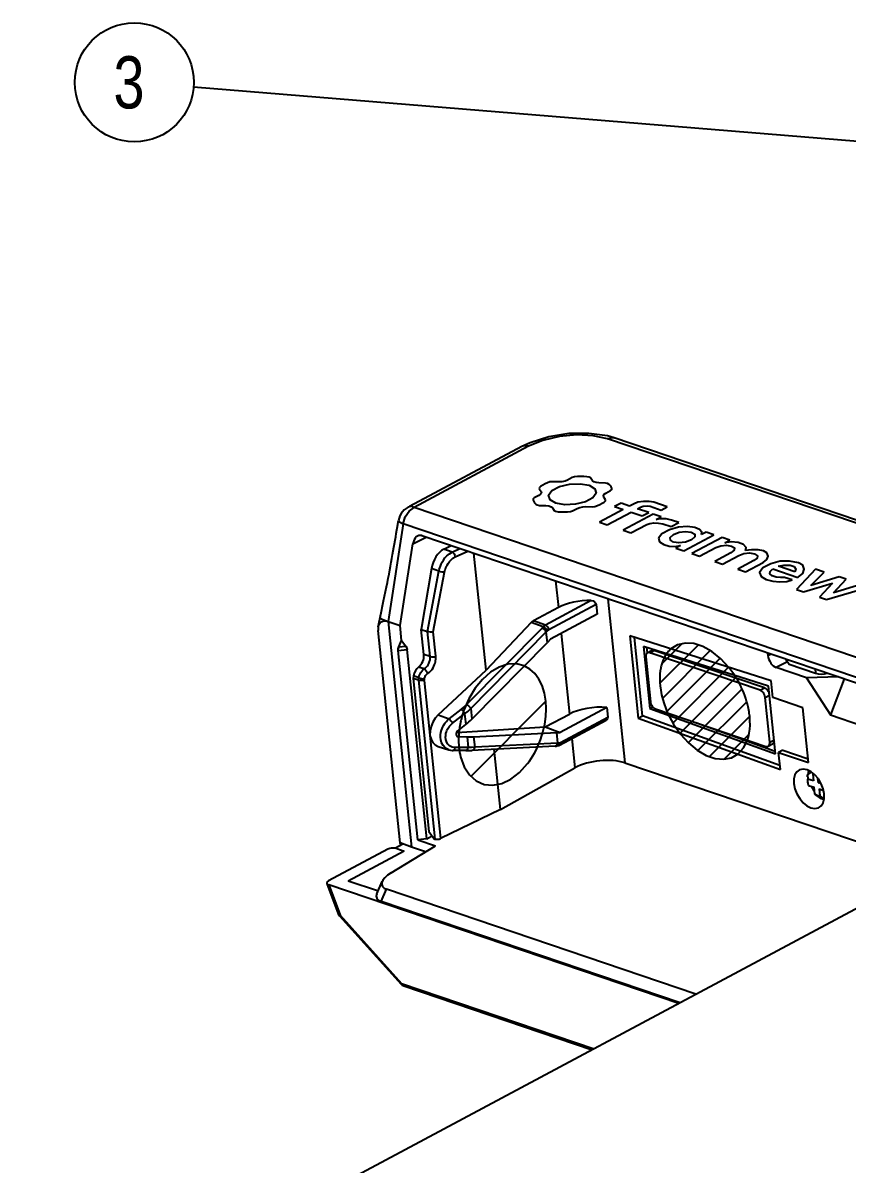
# Model space of a CAD drawing. Header units: millimetres. Extents: x 0 to 594, y 0 to 420.
# Drawn here: x 100.6 to 140.1, y 234.7 to 289.3 of the extents above; entities that cross this region are included whole.
import ezdxf

# ---------------------------------------------------------------- set-up
doc = ezdxf.new("R2010")
doc.units = ezdxf.units.MM
doc.header["$LTSCALE"] = 32.67
doc.layers.get('0').update_dxf_attribs({"linetype": 'CONTINUOUS'})
doc.layers.add('ASSEM_MEM', color=7, linetype='CONTINUOUS')
doc.styles.get("Standard").update_dxf_attribs({"font": 'txt', "width": 0.8})
doc.dimstyles.get("Standard").update_dxf_attribs({"dimtxt": 2.5, "dimasz": 3, "dimexe": 1.5, "dimexo": 1.2, "dimtad": 1, "dimdsep": 46, "dimtxsty": 'STANDARD', "dimblk": '_FILLED', "dimblk1": '_FILLED', "dimblk2": '_FILLED', "dimcen": 0.09, "dimazin": 2, "dimtol": 1, "dimtp": 0.01, "dimtm": 0.01, "dimtfac": 1, "dimtofl": 0, "dimtmove": 0, "dimatfit": 3, "dimldrblk": '_FILLED', "dimfxl": 1, "dimtolj": 1, "dimarcsym": 0})

# ---------------------------------------------------------------- blocks, each defined once
blk = doc.blocks.new('_FILLED')
at = {"color": 0, "linetype": 'BYBLOCK'}
blk.add_solid([(0, 0), (-1, 0.167), (-1, -0.167)], dxfattribs=at)
blk = doc.blocks.new('BALLOON_BL7', base_point=(105.974, 286.495))
at = {"color": 7, "linetype": 'CONTINUOUS'}
blk.add_circle((105.974, 286.495), 2.851, dxfattribs=at)
at = {"color": 7, "linetype": 'CONTINUOUS', "insert": (104.974, 287.745), "char_height": 2.5, "width": 2, "attachment_point": 1, "line_spacing_factor": 0.9}
blk.add_mtext('3', dxfattribs=at)

msp = doc.modelspace()

# ---------------------------------------------------------------- linework, layer by layer
at = {"layer": 'ASSEM_MEM', "color": 7, "linetype": 'CONTINUOUS'}
for p, q in [((124.544, 269.051), (119.161, 266.174)), ((124.862, 269.063), (119.38, 266.133)), ((151.863, 261.538), (128.635, 269.418)), ((152.176, 261.584), (128.966, 269.458)), ((126.318, 267.358), (126.003, 267.366)), ((126.955, 267.564), (126.729, 267.443)), ((127.923, 267.412), (127.833, 267.542)), ((125.377, 267.082), (125.373, 267.029)), ((125.373, 267.029), (125.462, 266.9)), ((128.545, 267.3), (128.229, 267.308)), ((128.566, 266.82), (128.792, 266.941)), ((125.358, 266.71), (125.132, 266.59)), ((128.551, 266.501), (128.462, 266.63)), ((129.29, 266.337), (128.981, 266.172)), ((129.701, 266.198), (129.29, 266.337)), ((129.913, 266.311), (129.701, 266.198)), ((131.505, 266.162), (130.86, 266.38)), ((118.956, 265.679), (119.137, 265.954)), ((119.137, 265.954), (119.38, 266.133)), ((144.591, 257.58), (119.38, 266.133)), ((125.379, 266.23), (125.695, 266.222)), ((126.001, 266.118), (126.091, 265.989)), ((126.969, 265.966), (127.195, 266.087)), ((127.605, 266.173), (127.921, 266.165)), ((129.391, 266.032), (128.251, 265.423)), ((128.629, 265.294), (129.77, 265.904)), ((128.981, 266.172), (129.391, 266.032)), ((130.837, 265.812), (129.387, 265.037)), ((129.77, 265.904), (130.305, 265.722)), ((130.079, 266.069), (130.22, 266.144)), ((130.615, 265.888), (130.079, 266.069)), ((130.305, 265.722), (130.615, 265.888)), ((130.683, 266.185), (131.212, 266.005)), ((131.213, 265.685), (130.837, 265.812)), ((131.212, 266.005), (131.505, 266.162)), ((118.856, 265.354), (118.131, 260.664)), ((118.523, 264.88), (118.594, 265.307)), ((118.856, 265.354), (118.956, 265.679)), ((143.739, 256.913), (118.856, 265.354)), ((128.251, 265.423), (128.629, 265.294)), ((129.762, 264.91), (130.525, 265.317)), ((130.969, 265.555), (131.213, 265.685)), ((131.292, 265.348), (131.691, 265.212)), ((131.691, 265.212), (132.055, 265.407)), ((132.055, 265.407), (131.706, 265.525)), ((119.317, 264.39), (119.958, 264.712)), ((119.755, 264.781), (143.703, 256.657)), ((129.387, 265.037), (129.762, 264.91)), ((132.292, 264.051), (133.743, 264.827)), ((134.128, 264.696), (132.678, 263.921)), ((133.364, 264.955), (133.146, 264.838)), ((133.743, 264.827), (133.364, 264.955)), ((134.504, 264.568), (134.128, 264.696)), ((118.703, 260.47), (119.317, 264.39)), ((120.802, 264.129), (121.145, 264.31)), ((121.203, 263.993), (120.802, 264.129)), ((121.203, 263.993), (121.573, 264.164)), ((132.146, 264.301), (131.917, 264.179)), ((131.917, 264.179), (132.292, 264.051)), ((133.053, 263.793), (133.827, 264.207)), ((134.26, 264.438), (134.504, 264.568)), ((121.352, 263.759), (121.951, 264.036)), ((122.825, 258.339), (122.246, 263.936)), ((132.678, 263.921), (133.053, 263.793)), ((134.552, 263.961), (133.778, 263.547)), ((133.778, 263.547), (134.156, 263.419)), ((134.156, 263.419), (134.93, 263.833)), ((135.655, 263.587), (134.881, 263.173)), ((120.208, 263.207), (119.721, 260.289)), ((120.021, 260.188), (120.568, 263.085)), ((120.568, 263.085), (120.208, 263.207)), ((120.294, 260.174), (120.835, 263.036)), ((134.881, 263.173), (135.259, 263.045)), ((135.259, 263.045), (136.105, 263.497)), ((136.566, 263.183), (137.755, 262.779)), ((137.611, 263.049), (136.83, 263.314)), ((138.604, 263.177), (137.701, 262.207)), ((138.387, 262.4), (139.015, 263.038)), ((139.015, 263.038), (138.604, 263.177)), ((126.157, 262.609), (126.288, 261.345)), ((137.496, 262.657), (137.124, 262.783)), ((137.755, 262.779), (137.795, 262.801)), ((138.033, 262.094), (139.42, 262.505)), ((139.742, 262.801), (138.387, 262.4)), ((139.42, 262.505), (138.793, 261.836)), ((139.466, 262.041), (140.077, 262.688)), ((140.775, 262.441), (139.466, 262.041)), ((140.077, 262.688), (139.742, 262.801)), ((137.701, 262.207), (138.033, 262.094)), ((139.133, 261.721), (141.142, 262.317)), ((126.288, 261.345), (125.094, 260.707)), ((127.864, 261.672), (125.67, 260.5)), ((128.096, 261.484), (125.829, 260.273)), ((128.096, 261.484), (128.145, 261.015)), ((128.661, 261.76), (129.474, 253.899)), ((138.793, 261.836), (139.133, 261.721)), ((117.661, 260.419), (117.753, 260.855)), ((117.753, 260.855), (117.817, 261.158)), ((128.145, 261.015), (125.91, 259.82)), ((117.662, 260.419), (117.653, 260.238)), ((118.009, 260.71), (118.131, 260.664)), ((118.131, 260.665), (119.249, 249.86)), ((118.131, 260.664), (118.703, 260.47)), ((118.777, 259.753), (118.703, 260.47)), ((119.846, 259.087), (119.721, 260.289)), ((119.721, 260.289), (120.021, 260.188)), ((121.887, 256.684), (125.507, 260.356)), ((124.984, 260.621), (122.825, 258.339)), ((125.563, 260.416), (124.984, 260.621)), ((125.67, 260.5), (125.094, 260.707)), ((125.563, 260.416), (125.507, 260.356)), ((118.706, 250.069), (117.653, 260.238)), ((118.64, 259.448), (118.777, 259.753)), ((118.777, 259.753), (118.986, 259.479)), ((120.146, 258.985), (120.022, 260.187)), ((120.415, 259.004), (120.294, 260.174)), ((122.09, 256.493), (125.71, 260.165)), ((125.768, 260.225), (125.71, 260.164)), ((125.762, 259.664), (125.71, 260.164)), ((125.91, 259.82), (125.762, 259.664)), ((126.417, 260.092), (126.817, 256.234)), ((129.707, 259.979), (130.116, 256.034)), ((136.484, 257.823), (129.707, 259.979)), ((130.324, 256.145), (129.934, 259.907)), ((118.618, 259.286), (119.044, 259.325)), ((119.557, 250.216), (118.618, 259.286)), ((118.64, 259.448), (118.986, 259.479)), ((119.983, 250.259), (119.044, 259.325)), ((122.143, 255.986), (125.762, 259.664)), ((130.359, 259.472), (130.667, 256.496)), ((136.351, 257.566), (130.359, 259.472)), ((130.51, 259.424), (130.537, 259.159)), ((130.548, 259.166), (130.756, 259.277)), ((130.662, 259.171), (130.869, 259.282)), ((135.952, 257.376), (130.662, 259.171)), ((136.16, 257.487), (130.869, 259.282)), ((131.152, 257.706), (133, 259.554)), ((131.242, 258.636), (132.222, 259.616)), ((131.273, 256.987), (133.567, 259.281)), ((136.311, 259.165), (136.325, 259.031)), ((120.146, 258.985), (119.846, 259.087)), ((130.475, 258.974), (130.698, 256.822)), ((131.488, 256.362), (134.04, 258.914)), ((136.476, 259.108), (136.325, 259.031)), ((137.264, 258.735), (136.728, 258.462)), ((137.165, 258.875), (137.346, 258.619)), ((137.346, 258.619), (138.607, 258.192)), ((119.86, 258.396), (119.594, 258.487)), ((120.526, 256.192), (122.825, 258.339)), ((131.77, 255.804), (134.446, 258.48)), ((138.173, 257.972), (136.728, 258.462)), ((138.586, 258.393), (138.607, 258.192)), ((119.349, 258.058), (119.33, 257.945)), ((119.33, 257.945), (120.09, 250.603)), ((119.582, 257.86), (119.33, 257.945)), ((119.602, 257.972), (119.349, 258.058)), ((119.581, 257.86), (119.602, 257.972)), ((119.582, 257.86), (120.37, 250.248)), ((119.854, 257.846), (119.869, 257.923)), ((119.854, 257.846), (120.638, 250.27)), ((132.109, 255.303), (134.795, 257.989)), ((136.686, 254.327), (136.351, 257.566)), ((136.567, 257.02), (136.484, 257.823)), ((139.708, 258.012), (138.173, 257.972)), ((138.173, 257.972), (139.322, 256.198)), ((139.973, 257.922), (139.322, 256.198)), ((132.506, 254.86), (135.086, 257.44)), ((135.952, 257.376), (136.16, 257.487)), ((136.195, 257.034), (136.395, 257.141)), ((136.418, 254.882), (136.195, 257.034)), ((137.997, 256.535), (136.567, 257.02)), ((121.05, 256.006), (121.628, 256.454)), ((122.09, 253.25), (125.684, 256.844)), ((122.09, 256.493), (122.143, 255.986)), ((128.607, 256.549), (126.372, 255.355)), ((128.607, 256.549), (128.655, 256.08)), ((130.805, 256.57), (130.667, 256.496)), ((130.667, 256.496), (136.686, 254.327)), ((130.804, 256.581), (130.805, 256.57)), ((130.805, 256.57), (130.819, 256.565)), ((130.94, 256.481), (136.231, 254.686)), ((132.967, 254.481), (135.313, 256.827)), ((138.269, 253.908), (137.997, 256.535)), ((120.526, 256.192), (121.05, 256.006)), ((121.221, 255.8), (121.799, 256.248)), ((121.674, 256.146), (121.667, 256.118)), ((121.799, 256.248), (121.852, 255.728)), ((125.657, 255.614), (126.817, 256.234)), ((126.34, 254.741), (128.576, 255.936)), ((126.389, 254.868), (128.655, 256.08)), ((130.116, 256.034), (130.324, 256.145)), ((130.116, 256.034), (136.923, 253.581)), ((136.903, 253.774), (130.324, 256.145)), ((133.516, 254.189), (135.453, 256.126)), ((139.322, 256.198), (140.809, 255.693)), ((121.411, 255.357), (125.657, 255.614)), ((121.462, 255.421), (121.852, 255.728)), ((121.541, 255.497), (121.539, 255.482)), ((121.545, 255.528), (121.541, 255.497)), ((122.229, 255.15), (126.209, 255.345)), ((125.657, 255.614), (126.372, 255.355)), ((126.209, 255.345), (126.372, 255.355)), ((126.261, 254.845), (126.209, 255.345)), ((132.872, 255.825), (136.673, 254.456)), ((121.455, 255.159), (121.49, 255.152)), ((121.49, 255.152), (121.913, 255.145)), ((121.913, 255.145), (121.967, 254.625)), ((122.229, 255.15), (122.282, 254.643)), ((126.261, 254.844), (122.282, 254.643)), ((126.238, 254.774), (126.26, 254.844)), ((126.261, 254.845), (126.325, 254.849)), ((126.303, 254.78), (126.263, 254.727)), ((126.325, 254.849), (126.303, 254.78)), ((126.938, 255.06), (127.084, 253.655)), ((134.237, 254.071), (135.419, 255.253)), ((136.344, 254.69), (136.552, 254.801)), ((136.418, 254.882), (136.618, 254.989)), ((120.524, 254.684), (121.036, 254.524)), ((121.856, 254.488), (121.232, 254.494)), ((121.967, 254.625), (121.342, 254.63)), ((121.856, 254.488), (122.15, 254.494)), ((126.13, 254.694), (122.15, 254.494)), ((123.516, 251.663), (123.218, 254.548)), ((126.13, 254.694), (126.131, 254.694)), ((126.131, 254.694), (126.194, 254.698)), ((126.211, 254.701), (126.194, 254.698)), ((126.263, 254.727), (126.211, 254.701)), ((137.047, 254.504), (136.839, 254.393)), ((136.923, 253.581), (136.839, 254.393)), ((136.839, 254.393), (138.269, 253.908)), ((137.047, 254.504), (138.25, 254.096)), ((129.474, 253.899), (144.248, 248.887)), ((123.516, 251.663), (127.084, 253.655)), ((138.393, 253.471), (138.201, 253.566)), ((138.217, 253.226), (138.218, 253.33)), ((138.218, 253.33), (138.39, 253.442)), ((138.234, 253.187), (138.243, 253.117)), ((138.262, 253.457), (138.257, 253.374)), ((138.28, 253.527), (138.262, 253.457)), ((138.578, 253.32), (138.393, 253.471)), ((138.473, 253.36), (138.508, 253.028)), ((138.744, 253.124), (138.578, 253.32)), ((138.746, 252.947), (138.725, 253.146)), ((138.24, 252.979), (138.238, 253.002)), ((138.508, 253.028), (138.243, 253.117)), ((138.274, 252.819), (138.539, 252.729)), ((138.4, 252.774), (138.528, 252.557)), ((138.486, 252.747), (138.549, 252.629)), ((138.573, 252.397), (138.539, 252.729)), ((138.879, 252.895), (138.744, 253.124)), ((138.746, 252.947), (138.823, 252.99)), ((138.874, 252.903), (138.746, 252.947)), ((138.777, 252.649), (138.811, 252.317)), ((138.777, 252.649), (138.989, 252.576)), ((138.974, 252.651), (138.879, 252.895)), ((139.024, 252.406), (138.974, 252.651)), ((138.654, 252.35), (138.573, 252.397)), ((138.65, 252.338), (138.573, 252.397)), ((138.729, 252.277), (138.65, 252.338)), ((138.734, 252.323), (138.654, 252.35)), ((138.81, 252.215), (138.729, 252.277)), ((138.811, 252.317), (138.734, 252.323)), ((138.899, 252.171), (138.81, 252.215)), ((138.811, 252.317), (138.895, 252.254)), ((138.895, 252.254), (138.982, 252.191)), ((138.973, 251.983), (139.023, 252.178)), ((139.023, 252.178), (139.024, 252.406)), ((123.516, 251.663), (120.638, 250.27)), ((120.09, 250.603), (120.332, 250.261)), ((118.275, 248.626), (120.408, 249.927)), ((118.461, 249.813), (118.842, 250.017)), ((118.727, 249.988), (118.706, 250.069)), ((119.249, 249.86), (118.706, 250.069)), ((119.922, 249.631), (119.249, 249.86)), ((119.983, 250.259), (119.557, 250.216)), ((119.557, 250.216), (120.408, 249.927)), ((119.983, 250.259), (120.21, 250.384)), ((120.332, 250.261), (120.37, 250.248)), ((145.813, 249.723), (100.633, 225.575)), ((118.123, 249.757), (115.282, 248.239)), ((118.906, 249.673), (116.216, 248.236)), ((118.546, 249.795), (118.906, 249.673)), ((117.665, 247.744), (116.216, 248.236)), ((115.199, 248.12), (115.746, 246.661)), ((115.285, 248.056), (115.83, 246.601)), ((132.052, 242.368), (115.285, 248.056)), ((117.591, 247.627), (117.85, 248.216)), ((117.804, 247.262), (118.058, 247.84)), ((132.881, 242.811), (118.058, 247.84)), ((132.121, 242.405), (117.804, 247.262)), ((115.83, 246.601), (118.78, 243.329)), ((115.804, 246.565), (118.755, 243.293)), ((118.78, 243.329), (118.831, 243.24)), ((118.78, 243.329), (127.998, 240.201)), ((118.831, 243.24), (118.881, 243.209)), ((118.881, 243.209), (127.901, 240.149))]:
    msp.add_line(p, q, dxfattribs=at)
at = {"layer": 'ASSEM_MEM', "color": 40, "linetype": 'CONTINUOUS'}
for p, q in [((118.777, 259.753), (119.031, 259.416)), ((118.64, 259.448), (118.609, 259.377))]:
    msp.add_line(p, q, dxfattribs=at)
at = {"layer": 'ASSEM_MEM', "color": 7, "linetype": 'CONTINUOUS'}
for points in [[(128.968, 269.458), (128.634, 269.554), (127.744, 269.681), (126.786, 269.666), (125.825, 269.515), (124.933, 269.234), (124.542, 269.05)], [(128.635, 269.418), (127.963, 269.567), (127.171, 269.606), (126.336, 269.53), (125.54, 269.343), (124.862, 269.063)], [(124.862, 269.063), (124.638, 269.084), (124.544, 269.051)], [(128.635, 269.418), (128.853, 269.477), (128.966, 269.458)], [(126.003, 267.366), (125.882, 267.352), (125.76, 267.312), (125.65, 267.259), (125.54, 267.2), (125.44, 267.141), (125.377, 267.082)], [(126.729, 267.443), (126.611, 267.397), (126.462, 267.366), (126.318, 267.358)], [(127.833, 267.542), (127.765, 267.58), (127.647, 267.601), (127.506, 267.609), (127.352, 267.613), (127.202, 267.613), (127.062, 267.598), (126.955, 267.564)], [(128.229, 267.308), (128.099, 267.324), (127.987, 267.362), (127.923, 267.412)], [(125.462, 266.9), (125.474, 266.838), (125.437, 266.77), (125.358, 266.71)], [(126.166, 266.34), (125.891, 266.501), (125.823, 266.717), (125.983, 266.941)], [(125.983, 266.941), (126.34, 267.132), (126.818, 267.248), (127.327, 267.269), (127.758, 267.191)], [(127.758, 267.191), (128.033, 267.029), (128.1, 266.814), (127.94, 266.589), (127.583, 266.398), (127.105, 266.282), (126.597, 266.262), (126.166, 266.34)], [(128.462, 266.63), (128.449, 266.692), (128.487, 266.761), (128.566, 266.82)], [(128.792, 266.941), (128.845, 266.993), (128.848, 267.054), (128.816, 267.114), (128.773, 267.177), (128.723, 267.236), (128.647, 267.281), (128.545, 267.3)], [(125.132, 266.59), (125.079, 266.537), (125.075, 266.477), (125.107, 266.416), (125.151, 266.353), (125.201, 266.294), (125.277, 266.25), (125.379, 266.23)], [(127.921, 266.165), (128.041, 266.178), (128.162, 266.217), (128.271, 266.27), (128.381, 266.329), (128.482, 266.388), (128.546, 266.448), (128.551, 266.501)], [(130.86, 266.38), (130.644, 266.419), (130.36, 266.417), (130.098, 266.377), (129.913, 266.311)], [(119.38, 266.133), (119.222, 266.193), (119.204, 266.19)], [(125.695, 266.222), (125.825, 266.206), (125.937, 266.168), (126.001, 266.118)], [(126.091, 265.989), (126.158, 265.951), (126.277, 265.929), (126.418, 265.921), (126.572, 265.918), (126.722, 265.918), (126.862, 265.933), (126.969, 265.966)], [(127.195, 266.087), (127.313, 266.133), (127.462, 266.164), (127.605, 266.173)], [(130.22, 266.144), (130.357, 266.188), (130.541, 266.204), (130.683, 266.185)], [(118.594, 265.307), (118.615, 265.433), (118.627, 265.508)], [(118.627, 265.507), (118.653, 265.457), (118.855, 265.354)], [(130.525, 265.317), (130.666, 265.365), (130.864, 265.39), (131.092, 265.386), (131.292, 265.348)], [(131.706, 265.525), (131.458, 265.578), (131.196, 265.587), (130.969, 265.555)], [(133.146, 264.838), (133.155, 264.955), (133.049, 265.07), (132.822, 265.163), (132.471, 265.211), (132.051, 265.183), (131.616, 265.062), (131.252, 264.862), (131.09, 264.656)], [(117.817, 261.158), (117.869, 261.411), (117.919, 261.654), (117.966, 261.887), (118.012, 262.112), (118.055, 262.33), (118.097, 262.54), (118.137, 262.744), (118.175, 262.942), (118.212, 263.135), (118.247, 263.324), (118.282, 263.509), (118.315, 263.691), (118.347, 263.87), (118.379, 264.047), (118.41, 264.222), (118.44, 264.394), (118.469, 264.561), (118.497, 264.723), (118.523, 264.88)], [(131.09, 264.656), (131.139, 264.479), (131.336, 264.35), (131.602, 264.282), (131.886, 264.268), (132.146, 264.301)], [(131.801, 264.471), (131.655, 264.565), (131.646, 264.698), (131.802, 264.838), (132.079, 264.944), (132.379, 264.98), (132.648, 264.945)], [(132.648, 264.945), (132.818, 264.846), (132.825, 264.716), (132.664, 264.576), (132.378, 264.468), (132.062, 264.434), (131.801, 264.471)], [(133.827, 264.207), (134.078, 264.298), (134.341, 264.325), (134.585, 264.283), (134.72, 264.191), (134.707, 264.08), (134.552, 263.961)], [(135.246, 264.061), (135.286, 264.22), (135.164, 264.359), (134.897, 264.451), (134.568, 264.476), (134.26, 264.438)], [(136.12, 264.048), (135.861, 264.098), (135.538, 264.103), (135.246, 264.061)], [(120.568, 263.085), (120.585, 263.164), (120.607, 263.243), (120.636, 263.326), (120.672, 263.413), (120.719, 263.507), (120.779, 263.606), (120.855, 263.71), (120.95, 263.814), (121.065, 263.911), (121.203, 263.993)], [(120.835, 263.036), (120.849, 263.099), (120.867, 263.162), (120.89, 263.228), (120.92, 263.298), (120.958, 263.372), (121.007, 263.451), (121.069, 263.534), (121.146, 263.617), (121.24, 263.694), (121.352, 263.759)], [(121.203, 263.993), (121.254, 263.958), (121.301, 263.902), (121.335, 263.832), (121.352, 263.759)], [(134.93, 263.833), (135.181, 263.924), (135.445, 263.95), (135.688, 263.909), (135.823, 263.817), (135.81, 263.706), (135.655, 263.587)], [(137.793, 263.485), (137.361, 263.565), (136.91, 263.551), (136.459, 263.438), (136.089, 263.239), (135.93, 263.021), (136, 262.825), (136.25, 262.678), (136.568, 262.592)], [(136.105, 263.497), (136.271, 263.632), (136.335, 263.803), (136.276, 263.952), (136.12, 264.048)], [(120.568, 263.085), (120.629, 263.065), (120.701, 263.049), (120.772, 263.039), (120.835, 263.036)], [(137.124, 262.783), (136.924, 262.768), (136.719, 262.789), (136.536, 262.851), (136.424, 262.948), (136.434, 263.062), (136.566, 263.183)], [(136.83, 263.314), (137.093, 263.366), (137.385, 263.362), (137.589, 263.295), (137.671, 263.175), (137.611, 263.049)], [(137.795, 262.801), (137.995, 262.965), (138.071, 263.175), (137.992, 263.364), (137.793, 263.485)], [(136.568, 262.592), (136.904, 262.564), (137.232, 262.588), (137.496, 262.657)], [(127.864, 261.672), (127.953, 261.655), (128.026, 261.611), (128.075, 261.55), (128.096, 261.484)], [(117.753, 260.855), (117.757, 260.84), (117.789, 260.813), (117.846, 260.782), (117.92, 260.748), (118.009, 260.71)], [(117.773, 260.625), (117.674, 260.471), (117.662, 260.419)], [(118.131, 260.665), (117.934, 260.689), (117.773, 260.625)], [(124.984, 260.621), (125.019, 260.655), (125.056, 260.684), (125.094, 260.707)], [(125.709, 260.164), (125.675, 260.223), (125.624, 260.28), (125.565, 260.326), (125.507, 260.356)], [(125.67, 260.5), (125.633, 260.477), (125.597, 260.449), (125.563, 260.416)], [(125.768, 260.225), (125.733, 260.283), (125.682, 260.339), (125.622, 260.386), (125.563, 260.416)], [(125.829, 260.273), (125.812, 260.344), (125.775, 260.412), (125.726, 260.467), (125.67, 260.5)], [(125.829, 260.273), (125.808, 260.26), (125.788, 260.244), (125.768, 260.225)], [(120.294, 260.174), (120.229, 260.164), (120.155, 260.163), (120.083, 260.172), (120.022, 260.187)], [(118.609, 259.377), (118.627, 259.41), (118.64, 259.448)], [(118.618, 259.286), (118.616, 259.329), (118.609, 259.377)], [(118.986, 259.479), (119.025, 259.409), (119.044, 259.325)], [(130.548, 259.166), (130.534, 259.157), (130.504, 259.126), (130.484, 259.084), (130.474, 259.032), (130.475, 258.974)], [(130.662, 259.171), (130.615, 259.18), (130.571, 259.176), (130.548, 259.166)], [(130.756, 259.277), (130.779, 259.287), (130.822, 259.291), (130.869, 259.282)], [(131.679, 259.352), (131.645, 259.321), (131.607, 259.284), (131.57, 259.245), (131.535, 259.204), (131.505, 259.167), (131.47, 259.119)], [(134.456, 258.469), (134.071, 258.886), (133.648, 259.228), (133.212, 259.473), (132.779, 259.611), (132.375, 259.637), (132.002, 259.551), (131.679, 259.352)], [(119.86, 258.396), (119.912, 258.433), (119.963, 258.481), (120.012, 258.537), (120.051, 258.594), (120.081, 258.649), (120.103, 258.7), (120.12, 258.746), (120.132, 258.791), (120.141, 258.835), (120.147, 258.881), (120.149, 258.93), (120.146, 258.985)], [(120.029, 258.175), (120.099, 258.228), (120.169, 258.295), (120.235, 258.375), (120.288, 258.455), (120.328, 258.532), (120.358, 258.604), (120.38, 258.67), (120.397, 258.732), (120.409, 258.794), (120.416, 258.858), (120.419, 258.928), (120.415, 259.004)], [(120.146, 258.985), (120.207, 258.972), (120.279, 258.971), (120.352, 258.983), (120.415, 259.004)], [(124.656, 258.541), (124.277, 258.637), (123.871, 258.618), (123.454, 258.485), (123.037, 258.239), (122.649, 257.897), (122.299, 257.47), (121.996, 256.965), (121.76, 256.415)], [(131.274, 258.736), (131.259, 258.692), (131.243, 258.64), (131.228, 258.588), (131.214, 258.534), (131.203, 258.487), (131.19, 258.426)], [(131.454, 259.095), (131.42, 259.042), (131.387, 258.987), (131.357, 258.929), (131.329, 258.87), (131.299, 258.802), (131.274, 258.736)], [(131.47, 259.119), (131.466, 259.113), (131.462, 259.107), (131.458, 259.102), (131.454, 259.095)], [(119.602, 257.972), (119.625, 258.065), (119.661, 258.154), (119.701, 258.227), (119.746, 258.289), (119.797, 258.345), (119.86, 258.396)], [(119.86, 258.396), (119.912, 258.362), (119.963, 258.309), (120.004, 258.243), (120.029, 258.175)], [(119.869, 257.923), (119.883, 257.978), (119.905, 258.031), (119.931, 258.075), (119.958, 258.112), (119.99, 258.145), (120.029, 258.175)], [(125.684, 256.844), (125.619, 257.234), (125.506, 257.597), (125.352, 257.911), (125.154, 258.18), (124.925, 258.388), (124.656, 258.541)], [(131.19, 258.426), (131.17, 258.303), (131.155, 258.168), (131.147, 258.029), (131.145, 257.886), (131.15, 257.74), (131.163, 257.582)], [(134.738, 258.079), (134.697, 258.14), (134.651, 258.209), (134.603, 258.276), (134.554, 258.343), (134.51, 258.4), (134.456, 258.469)], [(134.824, 257.94), (134.814, 257.958), (134.797, 257.985), (134.786, 258.003), (134.77, 258.029), (134.753, 258.055), (134.738, 258.079)], [(119.854, 257.846), (119.789, 257.836), (119.715, 257.836), (119.643, 257.844), (119.582, 257.86)], [(119.602, 257.972), (119.663, 257.953), (119.734, 257.936), (119.806, 257.926), (119.869, 257.923)], [(131.163, 257.582), (131.19, 257.373), (131.231, 257.162), (131.286, 256.939), (131.351, 256.725), (131.431, 256.502), (131.522, 256.283)], [(135.041, 257.537), (135.009, 257.603), (134.976, 257.668), (134.942, 257.733), (134.902, 257.807), (134.866, 257.871), (134.824, 257.94)], [(135.105, 257.398), (135.097, 257.417), (135.088, 257.437), (135.075, 257.465), (135.066, 257.484), (135.053, 257.512), (135.041, 257.537)], [(135.376, 256.585), (135.345, 256.711), (135.307, 256.847), (135.265, 256.984), (135.217, 257.119), (135.166, 257.255), (135.105, 257.398)], [(136.195, 257.034), (136.183, 257.096), (136.161, 257.158), (136.131, 257.218), (136.092, 257.272), (136.048, 257.318), (136.001, 257.353), (135.952, 257.376)], [(136.16, 257.487), (136.209, 257.464), (136.256, 257.429), (136.3, 257.383), (136.339, 257.329), (136.369, 257.269), (136.387, 257.219)], [(121.628, 256.454), (121.76, 256.564), (121.887, 256.684)], [(121.628, 256.454), (121.673, 256.417), (121.721, 256.365), (121.765, 256.306), (121.799, 256.248)], [(121.799, 256.248), (121.946, 256.364), (122.09, 256.493)], [(121.887, 256.684), (121.937, 256.666), (121.979, 256.626), (122.026, 256.585), (122.065, 256.541), (122.09, 256.493)], [(125.289, 254.652), (125.433, 254.999), (125.55, 255.368), (125.635, 255.743), (125.686, 256.118), (125.703, 256.486), (125.684, 256.844)], [(130.698, 256.822), (130.709, 256.761), (130.731, 256.698), (130.762, 256.639), (130.8, 256.585), (130.844, 256.539), (130.892, 256.504), (130.94, 256.481)], [(135.453, 256.126), (135.445, 256.192), (135.435, 256.268), (135.423, 256.345), (135.41, 256.421), (135.395, 256.498), (135.376, 256.585)], [(120.526, 256.192), (120.386, 256.033), (120.273, 255.844), (120.194, 255.637), (120.153, 255.425), (120.127, 255.207)], [(121.036, 254.524), (120.875, 254.608), (120.763, 254.725), (120.693, 254.857), (120.654, 254.992), (120.64, 255.122), (120.644, 255.244), (120.661, 255.356), (120.687, 255.457), (120.718, 255.546), (120.753, 255.624), (120.789, 255.693), (120.829, 255.758), (120.872, 255.819), (120.922, 255.881), (120.98, 255.943), (121.05, 256.006)], [(121.05, 256.006), (121.096, 255.969), (121.144, 255.917), (121.187, 255.858), (121.221, 255.8)], [(121.667, 256.118), (121.653, 256.068), (121.64, 256.017), (121.627, 255.966), (121.616, 255.916), (121.604, 255.865), (121.593, 255.812)], [(121.683, 256.176), (121.68, 256.166), (121.674, 256.146)], [(121.76, 256.415), (121.75, 256.385), (121.736, 256.346), (121.723, 256.306), (121.71, 256.266), (121.698, 256.226), (121.683, 256.176)], [(128.655, 256.08), (128.648, 256.016), (128.611, 255.96), (128.576, 255.936)], [(131.522, 256.283), (131.799, 255.755), (132.135, 255.271), (132.517, 254.849), (132.938, 254.501), (133.367, 254.252), (133.793, 254.106), (134.207, 254.069), (134.578, 254.144), (134.899, 254.325), (135.161, 254.612), (135.346, 254.986)], [(135.346, 254.986), (135.395, 255.15), (135.433, 255.324), (135.458, 255.516), (135.47, 255.707), (135.468, 255.915), (135.453, 256.126)], [(121.342, 254.63), (121.197, 254.654), (121.074, 254.718), (120.984, 254.81), (120.927, 254.913), (120.897, 255.018), (120.886, 255.119), (120.89, 255.214), (120.904, 255.301), (120.925, 255.378), (120.951, 255.447), (120.979, 255.507), (121.009, 255.56), (121.041, 255.61), (121.076, 255.657), (121.117, 255.704), (121.164, 255.752), (121.221, 255.8)], [(121.539, 255.482), (121.537, 255.462), (121.533, 255.431), (121.531, 255.411), (121.528, 255.381), (121.526, 255.361), (121.523, 255.326)], [(121.551, 255.568), (121.549, 255.558), (121.545, 255.528)], [(121.593, 255.812), (121.587, 255.781), (121.579, 255.741), (121.572, 255.7), (121.565, 255.659), (121.558, 255.619), (121.551, 255.568)], [(120.127, 255.207), (120.194, 255.032), (120.273, 254.874), (120.385, 254.756), (120.524, 254.684)], [(121.523, 255.326), (121.518, 255.265), (121.514, 255.205), (121.511, 255.145), (121.509, 255.086), (121.508, 255.027), (121.508, 254.968)], [(121.508, 254.968), (121.509, 254.909), (121.511, 254.851), (121.513, 254.793), (121.517, 254.735), (121.521, 254.678), (121.527, 254.622)], [(126.325, 254.849), (126.346, 254.852), (126.367, 254.859), (126.389, 254.868)], [(126.389, 254.868), (126.385, 254.804), (126.361, 254.757), (126.34, 254.741)], [(136.344, 254.69), (136.359, 254.699), (136.388, 254.73), (136.408, 254.772), (136.418, 254.824), (136.418, 254.882)], [(136.624, 254.925), (136.616, 254.884), (136.596, 254.841), (136.566, 254.81), (136.552, 254.801)], [(121.035, 254.524), (121.196, 254.495), (121.232, 254.494)], [(121.232, 254.494), (121.248, 254.496), (121.288, 254.519), (121.321, 254.566), (121.342, 254.63)], [(121.527, 254.622), (121.533, 254.566), (121.54, 254.51), (121.548, 254.455), (121.557, 254.4), (121.567, 254.347), (121.578, 254.293)], [(121.578, 254.293), (121.58, 254.284), (121.584, 254.267), (121.588, 254.249), (121.592, 254.232), (121.596, 254.215), (121.602, 254.189)], [(121.856, 254.488), (121.873, 254.49), (121.913, 254.514), (121.946, 254.561), (121.967, 254.625)], [(122.282, 254.643), (122.125, 254.631), (121.967, 254.625)], [(122.282, 254.643), (122.264, 254.587), (122.238, 254.541), (122.203, 254.509), (122.156, 254.494), (122.15, 254.494)], [(124.815, 253.864), (124.903, 253.983), (124.988, 254.107), (125.069, 254.236), (125.145, 254.368), (125.218, 254.505), (125.289, 254.652)], [(126.131, 254.694), (126.147, 254.697), (126.199, 254.723), (126.238, 254.774)], [(126.34, 254.741), (126.291, 254.719), (126.242, 254.705), (126.194, 254.698)], [(136.231, 254.686), (136.278, 254.676), (136.321, 254.681), (136.344, 254.69)], [(121.602, 254.189), (121.775, 253.709), (122.028, 253.319), (122.35, 253.033), (122.727, 252.866), (123.142, 252.824), (123.577, 252.909), (124.014, 253.118), (124.433, 253.441), (124.815, 253.864)], [(137.839, 253.562), (137.714, 253.473), (137.618, 253.323), (137.568, 253.128), (137.568, 252.9)], [(138.201, 253.566), (138.016, 253.599), (137.839, 253.562)], [(138.218, 253.33), (138.226, 253.258), (138.234, 253.187)], [(137.568, 252.9), (137.617, 252.655), (137.712, 252.411), (137.848, 252.182), (138.013, 251.986), (138.199, 251.835), (138.39, 251.74), (138.575, 251.707), (138.742, 251.739), (138.798, 251.768)], [(138.24, 252.979), (138.237, 253.024), (138.243, 253.117)], [(138.274, 252.819), (138.248, 252.923), (138.24, 252.979)], [(139, 252.139), (138.986, 252.141), (138.899, 252.171)], [(138.798, 251.768), (138.877, 251.833), (138.973, 251.983)], [(115.83, 246.601), (115.754, 246.646), (115.746, 246.661)], [(115.83, 246.601), (115.804, 246.567), (115.804, 246.565)], [(118.78, 243.329), (118.754, 243.294), (118.755, 243.293)]]:
    msp.add_lwpolyline(points, dxfattribs=at)
for centre, radius, start, end in [((119.457, 265.379), 0.84, 107.1937, 171.105), ((116.027, 246.766), 0.3, 200.5416, 222.0342), ((118.978, 243.493), 0.3, 222.0356, 251.3158)]:
    msp.add_arc(centre, radius, start, end, dxfattribs=at)
for centre, major_axis, ratio, start_param, end_param in [((119.675, 264.269), (-0.008, 0.526), 0.696175, 6.039556, 7.610192), ((120.895, 263.232), (0.328, 0.945), 0.6611, 0.615029, 1.82238), ((127.506, 260.906), (1.693, 0.152), 0.444266, 1.317729, 2.333036), ((119.496, 258.903), (0.164, 0.472), 0.6611, -2.377261, -0.955767), ((136.683, 258.911), (-0.235, 0.441), 0.620141, 0.989887, 2.557944), ((119.692, 258.071), (0.164, 0.472), 0.6611, 0.764331, 1.82238), ((138.956, 258.353), (0.499, 0.031), 0.399904, -2.368968, -1.120449), ((128.035, 255.795), (1.693, 0.152), 0.444266, 1.18663, 2.333036), ((120.754, 256.477), (1.855, 0.98), 0.586732, -1.270298, -1.074922), ((121.523, 255.304), (0.089, 0.135), 0.776697, 1.161332, 3.321159), ((120.837, 255.67), (2.04, -0.315), 0.20639, -0.984198, -0.788823), ((128.299, 253.242), (1.688, 0.199), 0.44361, 0.749942, 2.320738), ((120.508, 250.325), (0.199, 0.023), 0.44361, -2.391651, -0.908132), ((118.338, 249.684), (0.299, 0.03), 0.433014, 0.760271, 2.331068), ((115.502, 248.168), (0.306, 0.034), 0.423069, 2.327028, 3.876001), ((119.026, 248.405), (1.194, 0.375), 0.408242, 2.116958, 3.650739), ((118.757, 247.795), (1.184, 0.337), 0.40402, 2.818653, 3.670737)]:
    msp.add_ellipse(centre, major_axis=major_axis, ratio=ratio, start_param=start_param, end_param=end_param, dxfattribs=at)

# ---------------------------------------------------------------- block references
at = {"color": 7, "linetype": 'CONTINUOUS'}
msp.add_blockref('BALLOON_BL7', (105.974, 286.495), dxfattribs=at)

# ---------------------------------------------------------------- leaders
msp.add_leader([(185.247, 280.009), (108.815, 286.263)], dimstyle='STANDARD', override={"dimtad": 0}, dxfattribs=at)

doc.saveas('drawing.dxf')
